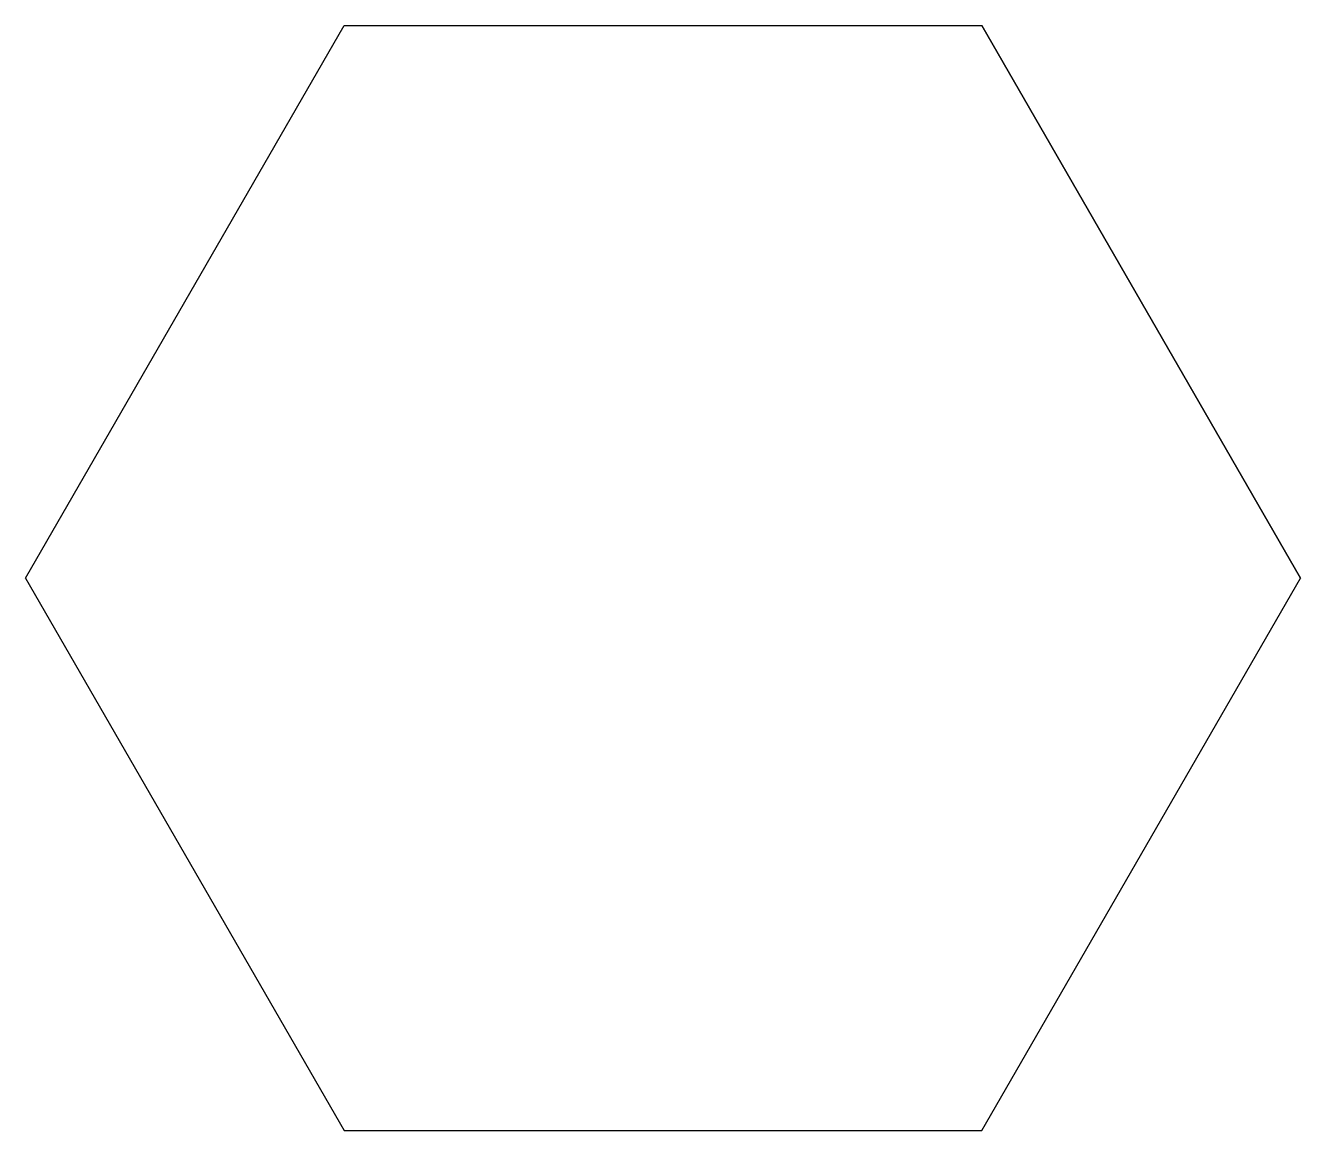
# Model space of a CAD drawing. Header units: millimetres. Extents: x 0 to 100, y 7 to 93.
import ezdxf

# ---------------------------------------------------------------- set-up
doc = ezdxf.new("R2010")
doc.units = ezdxf.units.MM

msp = doc.modelspace()

# ---------------------------------------------------------------- linework, layer by layer
for p, q in [((0, 50), (25, 93.3)), ((25, 93.3), (75, 93.3)), ((75, 93.3), (100, 50)), ((100, 50), (75, 93.3)), ((0, 50), (25, 6.7)), ((75, 6.7), (100, 50)), ((25, 6.7), (75, 6.7))]:
    msp.add_line(p, q)

doc.saveas('drawing.dxf')
